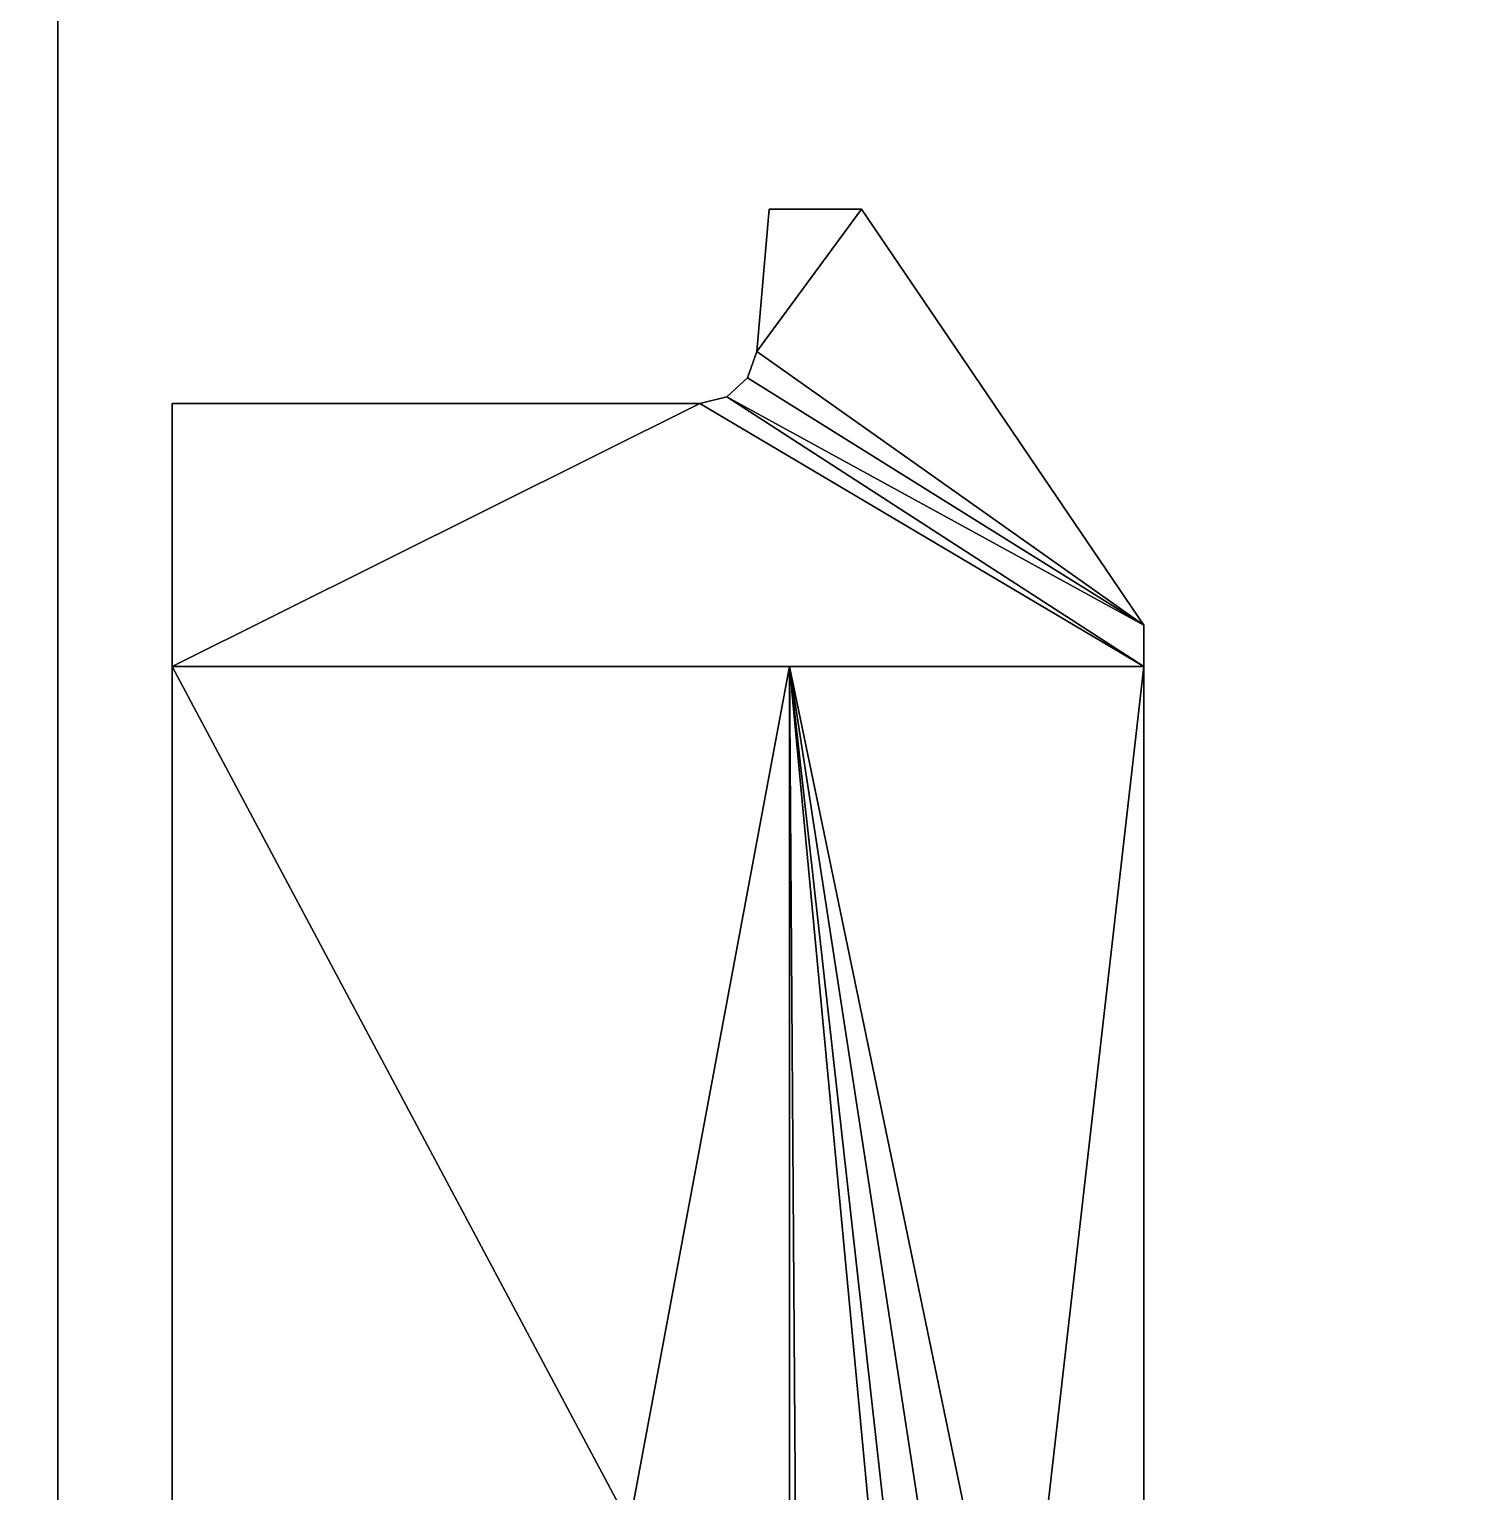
# Model space of a CAD drawing. Extents: x -80 to 3098, y -1530 to 80.
# Drawn here: x 1718.25 to 1730.77, y -285.97 to -273.18 of the extents above; entities that cross this region are included whole.
import ezdxf

# ---------------------------------------------------------------- set-up
doc = ezdxf.new("R2010")
doc.units = 0

# ---------------------------------------------------------------- blocks, each defined once
blk = doc.blocks.new('Kogan.caj 2+1 gola 72x18 slimbox.Suelo1', base_point=(0, 18))
at = {"layer": 'Blanco', "color": 0}
for points in [[(0, 18), (0, 536), (630, 536), (630, 18)], [(0, 18, 18), (0, 536, 18), (630, 536, 18), (630, 18, 18)]]:
    blk.add_3dface(points, dxfattribs=at)
blk = doc.blocks.new('Kogan.caj 2+1 gola 72x18 slimbox.Suelo')
at = {"layer": 'Blanco'}
blk.add_blockref('Kogan.caj 2+1 gola 72x18 slimbox.Suelo1', (0, 18), dxfattribs=at)
blk = doc.blocks.new('Kogan.caj 2+1 gola 72x18 slimbox')
at = {"layer": 'Kogan.caj 2+1 gola 72x18 slimbox.Suelo'}
blk.add_blockref('Kogan.caj 2+1 gola 72x18 slimbox.Suelo', (0, 0), dxfattribs=at)
blk = doc.blocks.new('Kogan.alacena 2p.Suelo1', base_point=(18, 18, 20))
at = {"layer": 'Blanco', "color": 0}
for points in [[(18, 18, 20), (18, 347, 20), (642, 347, 20), (642, 18, 20)], [(18, 18, 38), (18, 347, 38), (642, 347, 38), (642, 18, 38)]]:
    blk.add_3dface(points, dxfattribs=at)
blk = doc.blocks.new('Kogan.alacena 2p.Suelo')
at = {"layer": 'Blanco'}
blk.add_blockref('Kogan.alacena 2p.Suelo1', (18, 18, 20), dxfattribs=at)
blk = doc.blocks.new('Kogan.alacena 2p.Techo1', base_point=(642, 18, 930))
at = {"layer": 'Blanco', "color": 0}
for points in [[(642, 18, 930), (642, 347, 930), (18, 347, 930), (18, 18, 930)], [(642, 18, 912), (642, 347, 912), (18, 347, 912), (18, 18, 912)]]:
    blk.add_3dface(points, dxfattribs=at)
blk = doc.blocks.new('Kogan.alacena 2p.Techo')
at = {"layer": 'Blanco'}
blk.add_blockref('Kogan.alacena 2p.Techo1', (642, 18, 930), dxfattribs=at)
blk = doc.blocks.new('Kogan.alacena 2p.Lateral Izquierdo2', base_point=(19.5, 60.75, 835.5))
at = {"layer": 'ACCESSORY', "color": 0, "invisible_edges": 8}
for points in [[(25.53, 75.25, 815.25), (24.614, 74.006, 815.25), (28, 71.611, 815.25), (25.53, 75.25, 815.25)], [(25.53, 75.25, 815.25), (24.723, 75.25, 815.25), (24.614, 74.006, 815.25), (25.53, 75.25, 815.25)], [(25.53, 75.25, 804.75), (28, 71.611, 804.75), (24.614, 74.006, 804.75), (25.53, 75.25, 804.75)], [(24.723, 75.25, 804.75), (25.53, 75.25, 804.75), (24.614, 74.006, 804.75), (24.723, 75.25, 804.75)], [(24.614, 74.006, 815.25), (24.534, 73.775, 815.25), (28, 71.611, 815.25), (24.614, 74.006, 815.25)], [(24.534, 73.775, 804.75), (24.614, 74.006, 804.75), (28, 71.611, 804.75), (24.534, 73.775, 804.75)], [(24.534, 73.775, 815.25), (24.353, 73.61, 815.25), (28, 71.611, 815.25), (24.534, 73.775, 815.25)], [(24.534, 73.775, 804.75), (28, 71.611, 804.75), (24.353, 73.61, 804.75), (24.534, 73.775, 804.75)], [(24.116, 73.55, 815.25), (28, 71.25, 815.25), (24.353, 73.61, 815.25), (24.116, 73.55, 815.25)], [(24.116, 73.55, 815.25), (24.353, 73.61, 815.25), (24.353, 73.61, 804.75), (24.116, 73.55, 815.25)], [(24.116, 73.55, 804.75), (24.116, 73.55, 815.25), (24.353, 73.61, 804.75), (24.116, 73.55, 804.75)], [(24.353, 73.61, 804.75), (28, 71.25, 804.75), (24.116, 73.55, 804.75), (24.353, 73.61, 804.75)], [(28, 71.611, 815.25), (24.353, 73.61, 815.25), (28, 71.25, 815.25), (28, 71.611, 815.25)], [(28, 71.611, 804.75), (28, 71.25, 804.75), (24.353, 73.61, 804.75), (28, 71.611, 804.75)], [(19.5, 73.55, 815.25), (19.5, 71.25, 815.25), (24.116, 73.55, 815.25), (19.5, 73.55, 815.25)], [(19.5, 71.25, 815.25), (28, 71.25, 815.25), (24.116, 73.55, 815.25), (19.5, 71.25, 815.25)], [(19.5, 73.55, 815.25), (19.5, 71.25, 804.75), (19.5, 71.25, 815.25), (19.5, 73.55, 815.25)], [(19.5, 73.55, 804.75), (19.5, 71.25, 804.75), (19.5, 73.55, 815.25), (19.5, 73.55, 804.75)], [(19.5, 73.55, 804.75), (24.116, 73.55, 804.75), (19.5, 71.25, 804.75), (19.5, 73.55, 804.75)], [(19.5, 71.25, 804.75), (24.116, 73.55, 804.75), (28, 71.25, 804.75), (19.5, 71.25, 804.75)], [(28, 71.25, 815.25), (28, 71.611, 804.75), (28, 71.611, 815.25), (28, 71.25, 815.25)], [(28, 71.25, 815.25), (28, 71.25, 804.75), (28, 71.611, 804.75), (28, 71.25, 815.25)], [(19.5, 71.25, 818.5), (19.5, 63.75, 818.5), (23.5, 63.75, 818.5), (19.5, 71.25, 818.5)], [(19.5, 71.25, 818.5), (19.5, 71.25, 815.25), (19.5, 63.75, 818.5), (19.5, 71.25, 818.5)], [(19.5, 63.75, 818.5), (19.5, 71.25, 815.25), (19.5, 63.75, 801.5), (19.5, 63.75, 818.5)], [(24.9, 71.25, 818.5), (19.5, 71.25, 818.5), (23.5, 63.75, 818.5), (24.9, 71.25, 818.5)], [(19.5, 71.25, 818.5), (24.9, 71.25, 818.5), (24.9, 71.25, 815.5), (19.5, 71.25, 818.5)], [(19.5, 71.25, 815.25), (19.5, 71.25, 818.5), (24.9, 71.25, 815.5), (19.5, 71.25, 815.25)], [(19.5, 71.25, 804.75), (19.5, 63.75, 801.5), (19.5, 71.25, 815.25), (19.5, 71.25, 804.75)], [(19.5, 71.25, 801.5), (19.5, 63.75, 801.5), (19.5, 71.25, 804.75), (19.5, 71.25, 801.5)], [(19.5, 71.25, 804.75), (28, 71.25, 804.75), (24.9, 71.25, 804.5), (19.5, 71.25, 804.75)], [(19.5, 71.25, 801.5), (19.5, 71.25, 804.75), (24.9, 71.25, 804.5), (19.5, 71.25, 801.5)], [(24.9, 71.25, 801.5), (19.5, 71.25, 801.5), (24.9, 71.25, 804.5), (24.9, 71.25, 801.5)], [(24.9, 63.75, 818.5), (24.9, 71.25, 818.5), (23.5, 63.75, 818.5), (24.9, 63.75, 818.5)], [(24.9, 63.75, 801.5), (23.5, 63.75, 801.5), (24.9, 71.25, 801.5), (24.9, 63.75, 801.5)], [(24.9, 71.25, 818.5), (24.9, 63.75, 818.5), (24.9, 71.25, 815.5), (24.9, 71.25, 818.5)], [(24.9, 71.25, 815.5), (24.9, 63.75, 818.5), (24.9, 43.25, 815.5), (24.9, 71.25, 815.5)], [(25.034, 52.667, 815.5), (24.9, 71.25, 815.5), (24.9, 43.25, 815.5), (25.034, 52.667, 815.5)], [(25.034, 52.667, 815.5), (25.9, 60.63, 815.5), (24.9, 71.25, 815.5), (25.034, 52.667, 815.5)], [(25.9, 60.63, 815.5), (26.034, 61.13, 815.5), (24.9, 71.25, 815.5), (25.9, 60.63, 815.5)], [(26.034, 61.13, 815.5), (26.4, 61.496, 815.5), (24.9, 71.25, 815.5), (26.034, 61.13, 815.5)], [(26.9, 61.63, 815.5), (24.9, 71.25, 815.5), (26.4, 61.496, 815.5), (26.9, 61.63, 815.5)], [(28, 71.25, 815.5), (24.9, 71.25, 815.5), (26.9, 61.63, 815.5), (28, 71.25, 815.5)], [(28, 71.25, 804.5), (24.9, 71.25, 804.5), (28, 71.25, 804.75), (28, 71.25, 804.5)], [(24.9, 71.25, 804.5), (25.034, 52.667, 804.5), (24.9, 43.25, 804.5), (24.9, 71.25, 804.5)], [(24.9, 71.25, 804.5), (24.9, 43.25, 804.5), (24.9, 63.75, 801.5), (24.9, 71.25, 804.5)], [(24.9, 71.25, 804.5), (25.9, 60.63, 804.5), (25.034, 52.667, 804.5), (24.9, 71.25, 804.5)], [(26.034, 61.13, 804.5), (25.9, 60.63, 804.5), (24.9, 71.25, 804.5), (26.034, 61.13, 804.5)], [(26.4, 61.496, 804.5), (26.034, 61.13, 804.5), (24.9, 71.25, 804.5), (26.4, 61.496, 804.5)], [(26.9, 61.63, 804.5), (26.4, 61.496, 804.5), (24.9, 71.25, 804.5), (26.9, 61.63, 804.5)], [(28, 71.25, 804.5), (26.9, 61.63, 804.5), (24.9, 71.25, 804.5), (28, 71.25, 804.5)], [(24.9, 71.25, 801.5), (24.9, 71.25, 804.5), (24.9, 63.75, 801.5), (24.9, 71.25, 801.5)], [(28, 61.63, 815.5), (28, 71.25, 815.5), (26.9, 61.63, 815.5), (28, 61.63, 815.5)], [(28, 71.25, 804.5), (28, 61.63, 804.5), (26.9, 61.63, 804.5), (28, 71.25, 804.5)], [(28, 71.25, 815.5), (28, 61.63, 815.5), (28, 71.25, 815.25), (28, 71.25, 815.5)], [(28, 71.25, 815.25), (28, 61.63, 815.5), (28, 71.25, 804.75), (28, 71.25, 815.25)], [(28, 61.63, 804.5), (28, 71.25, 804.75), (28, 61.63, 815.5), (28, 61.63, 804.5)], [(28, 71.25, 804.5), (28, 71.25, 804.75), (28, 61.63, 804.5), (28, 71.25, 804.5)]]:
    blk.add_3dface(points, dxfattribs=at)
at = {"layer": 'ACCESSORY', "color": 0}
for points in [[(24.723, 75.25, 815.25), (24.723, 75.25, 804.75), (24.614, 74.006, 804.75), (24.614, 74.006, 815.25)], [(24.723, 75.25, 804.75), (24.723, 75.25, 815.25), (25.53, 75.25, 815.25), (25.53, 75.25, 804.75)], [(28, 71.611, 815.25), (28, 71.611, 804.75), (25.53, 75.25, 804.75), (25.53, 75.25, 815.25)], [(24.614, 74.006, 815.25), (24.614, 74.006, 804.75), (24.534, 73.775, 804.75), (24.534, 73.775, 815.25)], [(24.534, 73.775, 815.25), (24.534, 73.775, 804.75), (24.353, 73.61, 804.75), (24.353, 73.61, 815.25)], [(24.116, 73.55, 804.75), (19.5, 73.55, 804.75), (19.5, 73.55, 815.25), (24.116, 73.55, 815.25)], [(28, 71.25, 815.25), (19.5, 71.25, 815.25), (24.9, 71.25, 815.5), (28, 71.25, 815.5)], [(23.5, 63.75, 801.5), (19.5, 63.75, 801.5), (19.5, 71.25, 801.5), (24.9, 71.25, 801.5)]]:
    blk.add_3dface(points, dxfattribs=at)
blk = doc.blocks.new('Kogan.alacena 2p.Lateral Izquierdo3', base_point=(19.5, 60.75, 145.5))
at = {"layer": 'ACCESSORY', "color": 0, "invisible_edges": 8}
for points in [[(25.53, 75.25, 125.25), (24.614, 74.006, 125.25), (28, 71.611, 125.25), (25.53, 75.25, 125.25)], [(25.53, 75.25, 125.25), (24.723, 75.25, 125.25), (24.614, 74.006, 125.25), (25.53, 75.25, 125.25)], [(25.53, 75.25, 114.75), (28, 71.611, 114.75), (24.614, 74.006, 114.75), (25.53, 75.25, 114.75)], [(24.723, 75.25, 114.75), (25.53, 75.25, 114.75), (24.614, 74.006, 114.75), (24.723, 75.25, 114.75)], [(24.614, 74.006, 125.25), (24.534, 73.775, 125.25), (28, 71.611, 125.25), (24.614, 74.006, 125.25)], [(24.534, 73.775, 114.75), (24.614, 74.006, 114.75), (28, 71.611, 114.75), (24.534, 73.775, 114.75)], [(24.534, 73.775, 125.25), (24.353, 73.61, 125.25), (28, 71.611, 125.25), (24.534, 73.775, 125.25)], [(24.534, 73.775, 114.75), (28, 71.611, 114.75), (24.353, 73.61, 114.75), (24.534, 73.775, 114.75)], [(24.116, 73.55, 125.25), (28, 71.25, 125.25), (24.353, 73.61, 125.25), (24.116, 73.55, 125.25)], [(24.116, 73.55, 125.25), (24.353, 73.61, 125.25), (24.353, 73.61, 114.75), (24.116, 73.55, 125.25)], [(24.116, 73.55, 114.75), (24.116, 73.55, 125.25), (24.353, 73.61, 114.75), (24.116, 73.55, 114.75)], [(24.353, 73.61, 114.75), (28, 71.25, 114.75), (24.116, 73.55, 114.75), (24.353, 73.61, 114.75)], [(28, 71.611, 125.25), (24.353, 73.61, 125.25), (28, 71.25, 125.25), (28, 71.611, 125.25)], [(28, 71.611, 114.75), (28, 71.25, 114.75), (24.353, 73.61, 114.75), (28, 71.611, 114.75)], [(19.5, 73.55, 125.25), (19.5, 71.25, 125.25), (24.116, 73.55, 125.25), (19.5, 73.55, 125.25)], [(19.5, 71.25, 125.25), (28, 71.25, 125.25), (24.116, 73.55, 125.25), (19.5, 71.25, 125.25)], [(19.5, 73.55, 125.25), (19.5, 71.25, 114.75), (19.5, 71.25, 125.25), (19.5, 73.55, 125.25)], [(19.5, 73.55, 114.75), (19.5, 71.25, 114.75), (19.5, 73.55, 125.25), (19.5, 73.55, 114.75)], [(19.5, 73.55, 114.75), (24.116, 73.55, 114.75), (19.5, 71.25, 114.75), (19.5, 73.55, 114.75)], [(19.5, 71.25, 114.75), (24.116, 73.55, 114.75), (28, 71.25, 114.75), (19.5, 71.25, 114.75)], [(28, 71.25, 125.25), (28, 71.611, 114.75), (28, 71.611, 125.25), (28, 71.25, 125.25)], [(28, 71.25, 125.25), (28, 71.25, 114.75), (28, 71.611, 114.75), (28, 71.25, 125.25)], [(19.5, 71.25, 128.5), (19.5, 63.75, 128.5), (23.5, 63.75, 128.5), (19.5, 71.25, 128.5)], [(19.5, 71.25, 128.5), (19.5, 71.25, 125.25), (19.5, 63.75, 128.5), (19.5, 71.25, 128.5)], [(19.5, 63.75, 128.5), (19.5, 71.25, 125.25), (19.5, 63.75, 111.5), (19.5, 63.75, 128.5)], [(24.9, 71.25, 128.5), (19.5, 71.25, 128.5), (23.5, 63.75, 128.5), (24.9, 71.25, 128.5)], [(19.5, 71.25, 128.5), (24.9, 71.25, 128.5), (24.9, 71.25, 125.5), (19.5, 71.25, 128.5)], [(19.5, 71.25, 125.25), (19.5, 71.25, 128.5), (24.9, 71.25, 125.5), (19.5, 71.25, 125.25)], [(19.5, 71.25, 114.75), (19.5, 63.75, 111.5), (19.5, 71.25, 125.25), (19.5, 71.25, 114.75)], [(19.5, 71.25, 111.5), (19.5, 63.75, 111.5), (19.5, 71.25, 114.75), (19.5, 71.25, 111.5)], [(19.5, 71.25, 114.75), (28, 71.25, 114.75), (24.9, 71.25, 114.5), (19.5, 71.25, 114.75)], [(19.5, 71.25, 111.5), (19.5, 71.25, 114.75), (24.9, 71.25, 114.5), (19.5, 71.25, 111.5)], [(24.9, 71.25, 111.5), (19.5, 71.25, 111.5), (24.9, 71.25, 114.5), (24.9, 71.25, 111.5)], [(24.9, 63.75, 128.5), (24.9, 71.25, 128.5), (23.5, 63.75, 128.5), (24.9, 63.75, 128.5)], [(24.9, 63.75, 111.5), (23.5, 63.75, 111.5), (24.9, 71.25, 111.5), (24.9, 63.75, 111.5)], [(24.9, 71.25, 128.5), (24.9, 63.75, 128.5), (24.9, 71.25, 125.5), (24.9, 71.25, 128.5)], [(24.9, 71.25, 125.5), (24.9, 63.75, 128.5), (24.9, 43.25, 125.5), (24.9, 71.25, 125.5)], [(25.034, 52.667, 125.5), (24.9, 71.25, 125.5), (24.9, 43.25, 125.5), (25.034, 52.667, 125.5)], [(25.034, 52.667, 125.5), (25.9, 60.63, 125.5), (24.9, 71.25, 125.5), (25.034, 52.667, 125.5)], [(25.9, 60.63, 125.5), (26.034, 61.13, 125.5), (24.9, 71.25, 125.5), (25.9, 60.63, 125.5)], [(26.034, 61.13, 125.5), (26.4, 61.496, 125.5), (24.9, 71.25, 125.5), (26.034, 61.13, 125.5)], [(26.9, 61.63, 125.5), (24.9, 71.25, 125.5), (26.4, 61.496, 125.5), (26.9, 61.63, 125.5)], [(28, 71.25, 125.5), (24.9, 71.25, 125.5), (26.9, 61.63, 125.5), (28, 71.25, 125.5)], [(28, 71.25, 114.5), (24.9, 71.25, 114.5), (28, 71.25, 114.75), (28, 71.25, 114.5)], [(24.9, 71.25, 114.5), (25.034, 52.667, 114.5), (24.9, 43.25, 114.5), (24.9, 71.25, 114.5)], [(24.9, 71.25, 114.5), (24.9, 43.25, 114.5), (24.9, 63.75, 111.5), (24.9, 71.25, 114.5)], [(24.9, 71.25, 114.5), (25.9, 60.63, 114.5), (25.034, 52.667, 114.5), (24.9, 71.25, 114.5)], [(26.034, 61.13, 114.5), (25.9, 60.63, 114.5), (24.9, 71.25, 114.5), (26.034, 61.13, 114.5)], [(26.4, 61.496, 114.5), (26.034, 61.13, 114.5), (24.9, 71.25, 114.5), (26.4, 61.496, 114.5)], [(26.9, 61.63, 114.5), (26.4, 61.496, 114.5), (24.9, 71.25, 114.5), (26.9, 61.63, 114.5)], [(28, 71.25, 114.5), (26.9, 61.63, 114.5), (24.9, 71.25, 114.5), (28, 71.25, 114.5)], [(24.9, 71.25, 111.5), (24.9, 71.25, 114.5), (24.9, 63.75, 111.5), (24.9, 71.25, 111.5)], [(28, 61.63, 125.5), (28, 71.25, 125.5), (26.9, 61.63, 125.5), (28, 61.63, 125.5)], [(28, 71.25, 114.5), (28, 61.63, 114.5), (26.9, 61.63, 114.5), (28, 71.25, 114.5)], [(28, 71.25, 125.5), (28, 61.63, 125.5), (28, 71.25, 125.25), (28, 71.25, 125.5)], [(28, 71.25, 125.25), (28, 61.63, 125.5), (28, 71.25, 114.75), (28, 71.25, 125.25)], [(28, 61.63, 114.5), (28, 71.25, 114.75), (28, 61.63, 125.5), (28, 61.63, 114.5)], [(28, 71.25, 114.5), (28, 71.25, 114.75), (28, 61.63, 114.5), (28, 71.25, 114.5)]]:
    blk.add_3dface(points, dxfattribs=at)
at = {"layer": 'ACCESSORY', "color": 0}
for points in [[(24.723, 75.25, 125.25), (24.723, 75.25, 114.75), (24.614, 74.006, 114.75), (24.614, 74.006, 125.25)], [(24.723, 75.25, 114.75), (24.723, 75.25, 125.25), (25.53, 75.25, 125.25), (25.53, 75.25, 114.75)], [(28, 71.611, 125.25), (28, 71.611, 114.75), (25.53, 75.25, 114.75), (25.53, 75.25, 125.25)], [(24.614, 74.006, 125.25), (24.614, 74.006, 114.75), (24.534, 73.775, 114.75), (24.534, 73.775, 125.25)], [(24.534, 73.775, 125.25), (24.534, 73.775, 114.75), (24.353, 73.61, 114.75), (24.353, 73.61, 125.25)], [(24.116, 73.55, 114.75), (19.5, 73.55, 114.75), (19.5, 73.55, 125.25), (24.116, 73.55, 125.25)], [(28, 71.25, 125.25), (19.5, 71.25, 125.25), (24.9, 71.25, 125.5), (28, 71.25, 125.5)], [(23.5, 63.75, 111.5), (19.5, 63.75, 111.5), (19.5, 71.25, 111.5), (24.9, 71.25, 111.5)]]:
    blk.add_3dface(points, dxfattribs=at)
blk = doc.blocks.new('Kogan.alacena 2p.Lateral Izquierdo')
for name, p in [('Kogan.alacena 2p.Lateral Izquierdo2', (19.5, 60.75, 835.5)), ('Kogan.alacena 2p.Lateral Izquierdo3', (19.5, 60.75, 145.5))]:
    blk.add_blockref(name, p)
blk = doc.blocks.new('Kogan.alacena 2p.Mobile Shelf [1]1', base_point=(18.5, 347, 317.333))
at = {"layer": 'Blanco', "color": 0}
for points in [[(18.5, 347, 317.333), (18.5, 23, 317.333), (641.5, 23, 317.333), (641.5, 347, 317.333)], [(18.5, 347, 335.333), (18.5, 23, 335.333), (641.5, 23, 335.333), (641.5, 347, 335.333)], [(18.5, 347, 317.333), (18.5, 347, 335.333), (18.5, 23, 335.333), (18.5, 23, 317.333)]]:
    blk.add_3dface(points, dxfattribs=at)
blk = doc.blocks.new('Kogan.alacena 2p.Mobile Shelf [1]')
at = {"layer": 'Blanco'}
blk.add_blockref('Kogan.alacena 2p.Mobile Shelf [1]1', (18.5, 347, 317.333), dxfattribs=at)
blk = doc.blocks.new('Kogan.alacena 2p.Mobile Shelf [2]1', base_point=(18.5, 347, 614.667))
at = {"layer": 'Blanco', "color": 0}
for points in [[(18.5, 347, 614.667), (18.5, 23, 614.667), (641.5, 23, 614.667), (641.5, 347, 614.667)], [(18.5, 347, 632.667), (18.5, 23, 632.667), (641.5, 23, 632.667), (641.5, 347, 632.667)], [(18.5, 347, 614.667), (18.5, 347, 632.667), (18.5, 23, 632.667), (18.5, 23, 614.667)]]:
    blk.add_3dface(points, dxfattribs=at)
blk = doc.blocks.new('Kogan.alacena 2p.Mobile Shelf [2]')
at = {"layer": 'Blanco'}
blk.add_blockref('Kogan.alacena 2p.Mobile Shelf [2]1', (18.5, 347, 614.667), dxfattribs=at)
blk = doc.blocks.new('Kogan.alacena 2p')
at = {"layer": 'Kogan.alacena 2p.Lateral Izquierdo'}
blk.add_blockref('Kogan.alacena 2p.Lateral Izquierdo', (0, 0), dxfattribs=at)
at = {"layer": 'Kogan.alacena 2p.Mobile Shelf [1]'}
blk.add_blockref('Kogan.alacena 2p.Mobile Shelf [1]', (0, 0), dxfattribs=at)
at = {"layer": 'Kogan.alacena 2p.Mobile Shelf [2]'}
blk.add_blockref('Kogan.alacena 2p.Mobile Shelf [2]', (0, 0), dxfattribs=at)
at = {"layer": 'Kogan.alacena 2p.Suelo'}
blk.add_blockref('Kogan.alacena 2p.Suelo', (0, 0), dxfattribs=at)
at = {"layer": 'Kogan.alacena 2p.Techo'}
blk.add_blockref('Kogan.alacena 2p.Techo', (0, 0), dxfattribs=at)
blk = doc.blocks.new('Kogan.piso terminacion alacena con led.Suelo (1)', base_point=(1130, 146.25))
at = {"layer": 'f-Grey Extreme Matt', "color": 0}
for points, invisible_edges in [([(25, 304, 18), (8, 140, 18), (0, 0, 18), (25, 304, 18)], 15), ([(1125, 304, 18), (25, 304, 18), (0, 0, 18), (1125, 304, 18)], 14), ([(1150, 0, 18), (1125, 304, 18), (0, 0, 18), (1150, 0, 18)], 11), ([(0, 0), (1130, 146.25), (1150, 0), (0, 0)], 11), ([(0, 146.25), (1130, 146.25), (0, 0), (0, 146.25)], 10)]:
    blk.add_3dface(points, dxfattribs=dict(at, invisible_edges=invisible_edges))
blk = doc.blocks.new('Kogan.piso terminacion alacena con led.Suelo')
at = {"layer": 'f-Grey Extreme Matt'}
blk.add_blockref('Kogan.piso terminacion alacena con led.Suelo (1)', (1130, 146.25), dxfattribs=at)
blk = doc.blocks.new('Kogan.piso terminacion alacena con led')
at = {"layer": 'Kogan.piso terminacion alacena con led.Suelo'}
blk.add_blockref('Kogan.piso terminacion alacena con led.Suelo', (0, 0), dxfattribs=at)
blk = doc.blocks.new('Kogan.Sobre[1].Sobre[1]1', base_point=(2361, -1418, 880))
at = {"layer": 'zz-Cooker-top', "color": 0}
for points, invisible_edges in [([(800, -600, 880), (3018, 0, 880), (2361, -600, 880), (800, -600, 880)], 11), ([(800, 0, 880), (3018, 0, 880), (800, -600, 880), (800, 0, 880)], 10), ([(2361, -600, 890), (800, 0, 890), (800, -600, 890), (2361, -600, 890)], 9), ([(3018, 0, 890), (800, 0, 890), (2361, -600, 890), (3018, 0, 890)], 14)]:
    blk.add_3dface(points, dxfattribs=dict(at, invisible_edges=invisible_edges))
blk = doc.blocks.new('Kogan.Sobre[1].Sobre[1]')
at = {"layer": 'zz-Cooker-top'}
blk.add_blockref('Kogan.Sobre[1].Sobre[1]1', (2361, -1418, 880), dxfattribs=at)
blk = doc.blocks.new('Kogan.Sobre[1]')
at = {"layer": 'Kogan.Sobre[1].Sobre[1]'}
blk.add_blockref('Kogan.Sobre[1].Sobre[1]', (0, 0), dxfattribs=at)

msp = doc.modelspace()

# ---------------------------------------------------------------- block references
for name, p in [('Kogan.Sobre[1]', (0, 0)), ('Kogan.alacena 2p', (1700, -350, 1450)), ('Kogan.piso terminacion alacena con led', (1700, -350, 1452)), ('Kogan.caj 2+1 gola 72x18 slimbox', (1700, -580, 100))]:
    msp.add_blockref(name, p)

doc.saveas('drawing.dxf')
